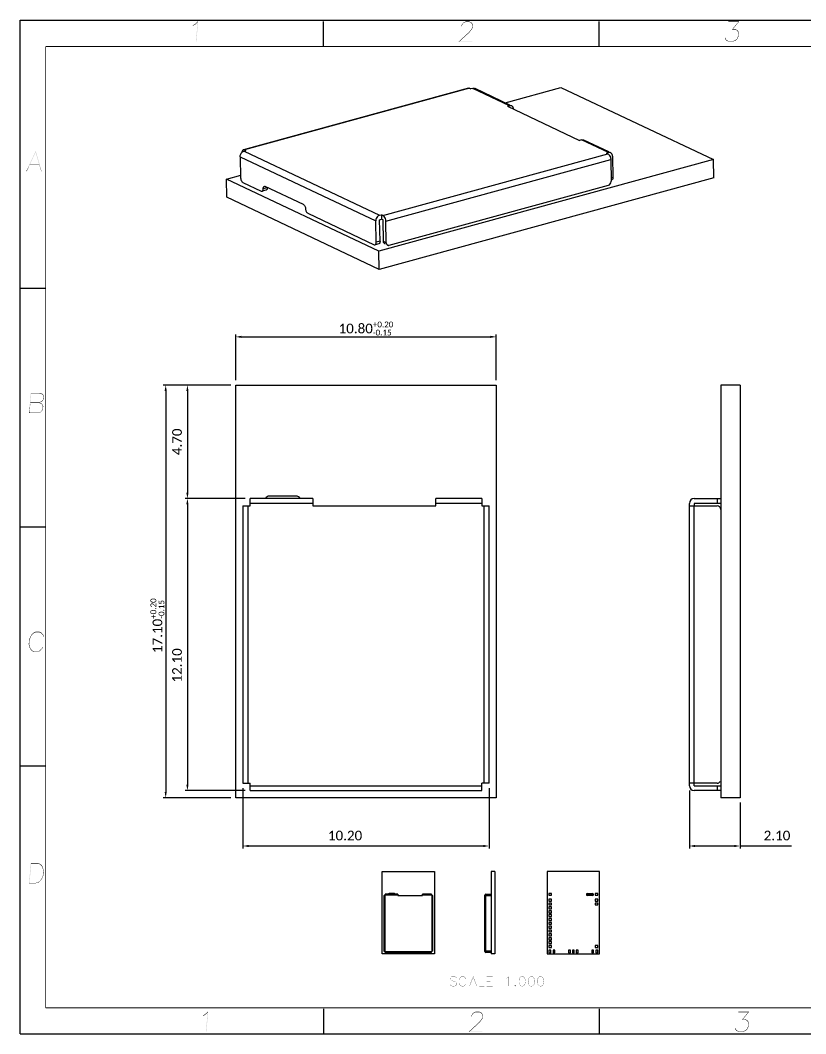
# Model space of a CAD drawing. Header units: millimetres. Extents: x 0 to 297, y 0 to 210.
# Drawn here: x 0 to 162.8, y 0 to 210 of the extents above; entities that cross this region are included whole.
import ezdxf

# ---------------------------------------------------------------- set-up
doc = ezdxf.new("R2010")
doc.units = ezdxf.units.MM
doc.header["$LTSCALE"] = 16.335
doc.header["$PDMODE"] = 3
doc.header["$PDSIZE"] = 0.3125
doc.layers.get('0').update_dxf_attribs({"linetype": 'CONTINUOUS'})
doc.layers.get('Defpoints').update_dxf_attribs({"linetype": 'CONTINUOUS'})
doc.layers.add('INTFCLR_5', color=7, linetype='CONTINUOUS')
doc.styles.get("Standard").update_dxf_attribs({"font": 'romans__.ttf'})
doc.styles.add('型式1', font='calibril.ttf')
doc.dimstyles.new('DIMSTYLE_1', dxfattribs={"dimtxt": 2, "dimasz": 1.2, "dimexe": 0.5, "dimexo": 1, "dimgap": 0.5, "dimtad": 1, "dimlfac": 0.2, "dimzin": 0, "dimdsep": 46, "dimtxsty": 'Standard', "dimblk": '_FILLED', "dimblk1": '_FILLED', "dimblk2": '_FILLED', "dimcen": 0.09, "dimazin": 0, "dimtol": 1, "dimtp": 0.2, "dimtm": 0.15, "dimtfac": 0.6, "dimtofl": 0, "dimtmove": 0, "dimatfit": 3, "dimldrblk": '_FILLED', "dimfxl": 1, "dimtolj": 1, "dimtzin": 0, "dimarcsym": 0})
doc.dimstyles.new('DIMSTYLE_2', dxfattribs={"dimtxt": 2, "dimasz": 1.2, "dimexe": 0.5, "dimexo": 1, "dimgap": 0.5, "dimtad": 1, "dimlfac": 0.2, "dimzin": 0, "dimdsep": 46, "dimtxsty": 'Standard', "dimblk": '_FILLED', "dimblk1": '_FILLED', "dimblk2": '_FILLED', "dimcen": 0.09, "dimazin": 0, "dimtp": 0.01, "dimtm": 0.01, "dimtfac": 1, "dimtofl": 0, "dimtmove": 0, "dimatfit": 3, "dimldrblk": '_FILLED', "dimfxl": 1, "dimtolj": 1, "dimtzin": 0, "dimarcsym": 0})
doc.dimstyles.new('DIMSTYLE_3', dxfattribs={"dimtxt": 2, "dimasz": 1.2, "dimexe": 0.5, "dimexo": 1, "dimgap": 0.5, "dimtad": 1, "dimlfac": 0.2, "dimzin": 0, "dimdsep": 46, "dimtxsty": 'Standard', "dimblk": '_FILLED', "dimblk1": '_FILLED', "dimblk2": '_FILLED', "dimcen": 0.09, "dimazin": 0, "dimtol": 1, "dimtp": 0.15, "dimtm": 0.15, "dimtfac": 1, "dimtofl": 0, "dimtmove": 0, "dimatfit": 3, "dimldrblk": '_FILLED', "dimfxl": 1, "dimtolj": 1, "dimtzin": 0, "dimarcsym": 0})

# ---------------------------------------------------------------- blocks, each defined once
blk = doc.blocks.new('_FILLED')
at = {"color": 0, "linetype": 'ByBlock'}
blk.add_solid([(0, 0), (-1, 0.1875), (-1, -0.1875)], dxfattribs=at)
blk = doc.blocks.new('*D1')
at = {"color": 0, "linetype": 'Continuous', "lineweight": -2}
for p, q in [((43.64, 134.4), (29.64, 134.4)), ((30.14, 133.2), (30.14, 50.1)), ((43.64, 48.9), (29.64, 48.9))]:
    blk.add_line(p, q, dxfattribs=at)
at = {"layer": 'Defpoints', "color": 0, "linetype": 'Continuous'}
for p in [(44.64, 134.4), (30.14, 48.9), (44.64, 48.9)]:
    blk.add_point(p, dxfattribs=at)
at = {"color": 0, "linetype": 'Continuous', "lineweight": -2, "xscale": 1.2, "yscale": 1.2, "zscale": 1.2}
for p, rotation in [((30.14, 134.4), 90), ((30.14, 48.9), 270)]:
    blk.add_blockref('_FILLED', p, dxfattribs=dict(at, rotation=rotation))
at = {"color": 0, "linetype": 'Continuous', "insert": (26.98, 84.55), "char_height": 2, "attachment_point": 2, "rotation": 90, "line_spacing_factor": 0.9, "style": '型式1'}
blk.add_mtext('\\A1;17.10{\\H1.200000;\\S+0.20^ -0.15;}', dxfattribs=at)
blk = doc.blocks.new('*D2')
at = {"color": 0, "linetype": 'Continuous', "lineweight": -2}
for p, q in [((44.64, 135.4), (44.64, 144.9)), ((45.84, 144.4), (97.44, 144.4)), ((98.64, 135.4), (98.64, 144.9))]:
    blk.add_line(p, q, dxfattribs=at)
at = {"layer": 'Defpoints', "color": 0, "linetype": 'Continuous'}
for p in [(98.64, 144.4), (44.64, 134.4), (98.64, 134.4)]:
    blk.add_point(p, dxfattribs=at)
at = {"color": 0, "linetype": 'Continuous', "lineweight": -2, "xscale": 1.2, "yscale": 1.2, "zscale": 1.2, "rotation": 180}
blk.add_blockref('_FILLED', (44.64, 144.4), dxfattribs=at)
at = {"color": 0, "linetype": 'Continuous', "lineweight": -2, "xscale": 1.2, "yscale": 1.2, "zscale": 1.2}
blk.add_blockref('_FILLED', (98.64, 144.4), dxfattribs=at)
at = {"color": 0, "linetype": 'Continuous', "insert": (71.64, 147.57), "char_height": 2, "attachment_point": 2, "line_spacing_factor": 0.9, "style": '型式1'}
blk.add_mtext('\\A1;10.80{\\H1.200000;\\S+0.20^ -0.15;}', dxfattribs=at)
blk = doc.blocks.new('*D4')
at = {"color": 0, "linetype": 'Continuous', "lineweight": -2}
for p, q in [((43.64, 134.4), (34.14, 134.4)), ((34.64, 133.2), (34.64, 112.1)), ((46.64, 110.9), (34.14, 110.9))]:
    blk.add_line(p, q, dxfattribs=at)
at = {"layer": 'Defpoints', "color": 0, "linetype": 'Continuous'}
for p in [(44.64, 134.4), (34.64, 110.9), (47.64, 110.9)]:
    blk.add_point(p, dxfattribs=at)
at = {"color": 0, "linetype": 'Continuous', "lineweight": -2, "xscale": 1.2, "yscale": 1.2, "zscale": 1.2}
for p, rotation in [((34.64, 134.4), 90), ((34.64, 110.9), 270)]:
    blk.add_blockref('_FILLED', p, dxfattribs=dict(at, rotation=rotation))
at = {"color": 0, "linetype": 'Continuous', "insert": (31.48, 122.65), "char_height": 2, "attachment_point": 2, "rotation": 90, "line_spacing_factor": 0.9, "style": '型式1'}
blk.add_mtext('\\A1;4.70', dxfattribs=at)
blk = doc.blocks.new('*D5')
at = {"color": 0, "linetype": 'Continuous', "lineweight": -2}
for p, q in [((46.64, 110.9), (34.14, 110.9)), ((34.64, 109.7), (34.64, 51.6)), ((46.64, 50.4), (34.14, 50.4))]:
    blk.add_line(p, q, dxfattribs=at)
at = {"layer": 'Defpoints', "color": 0, "linetype": 'Continuous'}
for p in [(47.64, 110.9), (34.64, 50.4), (47.64, 50.4)]:
    blk.add_point(p, dxfattribs=at)
at = {"color": 0, "linetype": 'Continuous', "lineweight": -2, "xscale": 1.2, "yscale": 1.2, "zscale": 1.2}
for p, rotation in [((34.64, 110.9), 90), ((34.64, 50.4), 270)]:
    blk.add_blockref('_FILLED', p, dxfattribs=dict(at, rotation=rotation))
at = {"color": 0, "linetype": 'Continuous', "insert": (31.48, 76.32), "char_height": 2, "attachment_point": 2, "rotation": 90, "line_spacing_factor": 0.9, "style": '型式1'}
blk.add_mtext('\\A1;12.10', dxfattribs=at)
blk = doc.blocks.new('*D6')
at = {"color": 0, "linetype": 'Continuous', "lineweight": -2}
for p, q in [((138.66, 50.4), (138.66, 38.4)), ((149.16, 47.9), (149.16, 38.4)), ((139.86, 38.9), (147.96, 38.9)), ((149.16, 38.9), (159.81, 38.9))]:
    blk.add_line(p, q, dxfattribs=at)
at = {"layer": 'Defpoints', "color": 0, "linetype": 'Continuous'}
for p in [(138.66, 51.4), (149.16, 48.9), (138.66, 38.9)]:
    blk.add_point(p, dxfattribs=at)
at = {"color": 0, "linetype": 'Continuous', "lineweight": -2, "xscale": 1.2, "yscale": 1.2, "zscale": 1.2, "rotation": 180}
blk.add_blockref('_FILLED', (138.66, 38.9), dxfattribs=at)
at = {"color": 0, "linetype": 'Continuous', "lineweight": -2, "xscale": 1.2, "yscale": 1.2, "zscale": 1.2}
blk.add_blockref('_FILLED', (149.16, 38.9), dxfattribs=at)
at = {"color": 0, "linetype": 'Continuous', "insert": (154.06, 42.07), "char_height": 2, "attachment_point": 1, "line_spacing_factor": 0.9, "style": '型式1'}
blk.add_mtext('\\A1;2.10', dxfattribs=at)
blk = doc.blocks.new('*D7')
at = {"color": 0, "linetype": 'Continuous', "lineweight": -2}
for p, q in [((46.14, 50.9), (46.14, 38.4)), ((97.14, 50.9), (97.14, 38.4)), ((47.34, 38.9), (95.94, 38.9))]:
    blk.add_line(p, q, dxfattribs=at)
at = {"layer": 'Defpoints', "color": 0, "linetype": 'Continuous'}
for p in [(46.14, 51.9), (97.14, 51.9), (97.14, 38.9)]:
    blk.add_point(p, dxfattribs=at)
at = {"color": 0, "linetype": 'Continuous', "lineweight": -2, "xscale": 1.2, "yscale": 1.2, "zscale": 1.2, "rotation": 180}
blk.add_blockref('_FILLED', (46.14, 38.9), dxfattribs=at)
at = {"color": 0, "linetype": 'Continuous', "lineweight": -2, "xscale": 1.2, "yscale": 1.2, "zscale": 1.2}
blk.add_blockref('_FILLED', (97.14, 38.9), dxfattribs=at)
at = {"color": 0, "linetype": 'Continuous', "insert": (67.31, 42.07), "char_height": 2, "attachment_point": 2, "line_spacing_factor": 0.9, "style": '型式1'}
blk.add_mtext('\\A1;10.20', dxfattribs=at)

msp = doc.modelspace()

# ---------------------------------------------------------------- linework, layer by layer
at = {"color": 7, "linetype": 'Continuous'}
for p, q in [((0, 0), (0, 210)), ((0, 210), (297, 210)), ((62.827, 204.558), (62.827, 209.751)), ((119.942, 204.558), (119.942, 209.751)), ((92.86, 195.939), (46.241, 183.168)), ((92.861, 195.939), (93.105, 195.909)), ((93.105, 195.909), (93.398, 195.771)), ((93.803, 195.882), (93.398, 195.771)), ((101.479, 192.428), (94.251, 195.851)), ((100.466, 192.908), (112.037, 196.078)), ((112.037, 196.078), (143.63, 181.12)), ((101.409, 192.281), (101.004, 192.17)), ((101.004, 192.17), (115.922, 185.106)), ((116.328, 185.217), (115.922, 185.106)), ((121.96, 182.731), (116.775, 185.186)), ((46.374, 182.888), (46.779, 183)), ((46.486, 183.138), (46.779, 183)), ((45.582, 181.732), (45.674, 177.291)), ((143.63, 181.12), (74.31, 162.129)), ((121.886, 182.585), (121.48, 182.474)), ((121.773, 182.336), (121.48, 182.474)), ((122.377, 181.124), (122.469, 176.684)), ((122.716, 181.873), (122.807, 177.432)), ((143.707, 177.38), (143.63, 181.12)), ((42.717, 177.088), (45.709, 177.907)), ((42.794, 173.348), (42.717, 177.088)), ((74.31, 162.129), (42.717, 177.088)), ((143.707, 177.38), (74.387, 158.39)), ((46.127, 176.382), (49.93, 174.582)), ((49.93, 174.582), (50.113, 174.56)), ((50.924, 174.781), (50.113, 174.559)), ((50.595, 175.59), (50.778, 175.568)), ((58.677, 171.829), (50.778, 175.568)), ((76.472, 163.378), (121.875, 175.816)), ((74.387, 158.39), (42.794, 173.348)), ((59.583, 170.011), (73.332, 163.501)), ((73.756, 163.995), (73.665, 168.435)), ((74.456, 169.592), (74.861, 169.703)), ((74.475, 168.657), (74.881, 168.768)), ((74.567, 164.217), (74.475, 168.657)), ((74.861, 169.703), (74.881, 168.768)), ((75.154, 169.565), (74.861, 169.703)), ((75.173, 168.63), (74.881, 168.768)), ((75.265, 164.189), (75.173, 168.63)), ((75.85, 163.912), (75.758, 168.353)), ((73.332, 163.501), (73.515, 163.479)), ((74.326, 163.701), (73.515, 163.479)), ((74.387, 158.39), (74.31, 162.129)), ((75.705, 163.606), (75.552, 163.678)), ((5.266, 154.454), (0, 154.454)), ((44.644, 48.899), (44.644, 134.399)), ((44.644, 134.399), (98.644, 134.399)), ((98.644, 134.399), (98.644, 48.899)), ((145.158, 134.399), (145.158, 48.899)), ((149.158, 134.399), (145.158, 134.399)), ((149.158, 134.399), (149.158, 48.899)), ((57.144, 111.399), (51.644, 111.399)), ((46.144, 109.399), (46.144, 51.899)), ((46.144, 109.399), (47.644, 109.399)), ((47.644, 109.399), (47.644, 110.899)), ((60.644, 110.899), (47.644, 110.899)), ((60.644, 110.899), (60.644, 109.399)), ((60.644, 109.399), (86.144, 109.399)), ((86.144, 109.399), (86.144, 110.899)), ((95.644, 110.899), (86.144, 110.899)), ((95.644, 110.899), (95.644, 109.399)), ((95.644, 109.399), (97.144, 109.399)), ((97.144, 51.899), (97.144, 109.399)), ((138.658, 51.399), (138.658, 109.899)), ((138.658, 109.399), (144.408, 109.399)), ((139.658, 110.899), (145.057, 110.899)), ((139.658, 109.899), (139.658, 109.399)), ((145.158, 109.899), (139.658, 109.899)), ((5.266, 104.953), (0, 104.953)), ((5.266, 55.452), (0, 55.452)), ((46.144, 51.899), (47.644, 51.899)), ((47.644, 50.399), (47.644, 51.899)), ((97.144, 51.899), (95.644, 51.899)), ((95.644, 50.399), (95.644, 51.899)), ((144.408, 51.899), (138.658, 51.899)), ((139.658, 51.399), (139.658, 51.899)), ((139.658, 51.399), (145.057, 51.399)), ((98.644, 48.899), (44.644, 48.899)), ((47.644, 50.399), (95.644, 50.399)), ((145.158, 50.399), (139.658, 50.399)), ((149.158, 48.899), (145.158, 48.899)), ((75.032, 16.531), (75.032, 33.631)), ((75.032, 33.631), (85.832, 33.631)), ((85.832, 33.631), (85.832, 16.531)), ((97.556, 33.631), (97.556, 16.531)), ((98.356, 33.631), (97.556, 33.631)), ((98.356, 33.631), (98.356, 16.531)), ((109.215, 33.631), (109.215, 16.531)), ((120.015, 33.631), (109.215, 33.631)), ((120.015, 16.531), (120.015, 33.631)), ((75.332, 28.631), (75.332, 17.131)), ((75.332, 28.631), (75.632, 28.631)), ((75.632, 28.631), (75.632, 28.931)), ((78.232, 28.931), (75.632, 28.931)), ((77.532, 29.031), (76.432, 29.031)), ((78.232, 28.931), (78.232, 28.631)), ((78.232, 28.631), (83.332, 28.631)), ((83.332, 28.631), (83.332, 28.931)), ((85.232, 28.931), (83.332, 28.931)), ((85.232, 28.931), (85.232, 28.631)), ((85.232, 28.631), (85.532, 28.631)), ((85.532, 17.131), (85.532, 28.631)), ((96.256, 17.031), (96.256, 28.731)), ((96.256, 28.631), (97.406, 28.631)), ((96.456, 28.931), (97.536, 28.931)), ((96.456, 28.731), (96.456, 28.631)), ((97.556, 28.731), (96.456, 28.731)), ((117.395, 28.731), (117.34, 28.731)), ((117.342, 28.931), (117.395, 28.931)), ((117.415, 28.931), (117.415, 28.731)), ((117.415, 28.931), (118.715, 28.931)), ((117.415, 28.731), (118.715, 28.731)), ((117.515, 29.031), (118.615, 29.031)), ((118.615, 28.631), (117.515, 28.631)), ((118.715, 28.931), (118.715, 28.731)), ((118.735, 28.931), (118.79, 28.931)), ((118.788, 28.731), (118.735, 28.731)), ((75.332, 17.131), (75.632, 17.131)), ((75.632, 16.831), (75.632, 17.131)), ((75.632, 16.831), (85.232, 16.831)), ((85.532, 17.131), (85.232, 17.131)), ((85.232, 16.831), (85.232, 17.131)), ((97.406, 17.131), (96.256, 17.131)), ((96.456, 17.031), (96.456, 17.131)), ((96.456, 17.031), (97.536, 17.031)), ((97.556, 16.831), (96.456, 16.831)), ((85.832, 16.531), (75.032, 16.531)), ((98.356, 16.531), (97.556, 16.531)), ((109.215, 16.531), (120.015, 16.531)), ((62.827, 5.192), (62.827, 0)), ((119.942, 5.192), (119.942, 0)), ((0, 0), (297, 0))]:
    msp.add_line(p, q, dxfattribs=at)
at = {"color": 9, "linetype": 'Continuous'}
for p, q in [((93.105, 195.909), (46.486, 183.138)), ((101.409, 192.281), (93.803, 195.882)), ((121.886, 182.585), (116.328, 185.217)), ((46.374, 182.888), (74.456, 169.592)), ((45.582, 181.732), (73.665, 168.435)), ((75.154, 169.565), (121.773, 182.336)), ((75.758, 168.353), (122.377, 181.124)), ((122.807, 177.432), (122.452, 177.335)), ((51.165, 175.297), (50.354, 175.075)), ((74.567, 164.217), (73.756, 163.995)), ((75.85, 163.912), (75.265, 164.189)), ((47.144, 109.399), (47.144, 51.899)), ((60.644, 109.899), (47.644, 109.899)), ((95.644, 109.899), (86.144, 109.899)), ((96.144, 51.899), (96.144, 109.399)), ((139.658, 51.899), (139.658, 109.399)), ((144.408, 110.899), (144.408, 109.899)), ((47.644, 51.399), (95.644, 51.399)), ((144.408, 51.399), (144.408, 50.399)), ((75.532, 28.631), (75.532, 17.131)), ((78.232, 28.731), (75.632, 28.731)), ((85.232, 28.731), (83.332, 28.731)), ((85.332, 17.131), (85.332, 28.631)), ((96.456, 17.131), (96.456, 28.631)), ((97.406, 28.931), (97.406, 28.731)), ((117.565, 28.931), (117.565, 28.731)), ((118.565, 28.931), (118.565, 28.731)), ((75.632, 17.031), (85.232, 17.031)), ((97.406, 17.031), (97.406, 16.831))]:
    msp.add_line(p, q, dxfattribs=at)
at = {"color": 7, "linetype": 'Continuous', "const_width": 0.2}
for points in [[(5.266, 5.348), (5.266, 204.558)], [(5.266, 204.558), (291.734, 204.558)], [(291.734, 5.348), (5.266, 5.348)]]:
    msp.add_lwpolyline(points, dxfattribs=at)
at = {"color": 7, "linetype": 'Continuous'}
for centre, radius, start, end in [((51.644, 110.399), 1, 90, 150), ((57.144, 110.399), 1, 30, 90), ((139.658, 109.899), 1, 90, 180), ((144.408, 108.649), 0.75, 0, 90), ((139.658, 51.399), 1, 180, 270), ((144.408, 52.649), 0.75, 270, 330), ((76.432, 28.831), 0.2, 90, 150), ((77.532, 28.831), 0.2, 30, 90), ((96.456, 28.731), 0.2, 90, 180), ((97.406, 28.481), 0.15, 0, 90), ((117.515, 28.831), 0.2, 90, 270), ((118.615, 28.831), 0.2, 270, 90), ((96.456, 17.031), 0.2, 180, 270), ((97.406, 17.281), 0.15, 270, 330)]:
    msp.add_arc(centre, radius, start, end, dxfattribs=at)
for points, knots in [([(93.803, 195.882), (93.878, 195.902), (94.032, 195.92), (94.184, 195.883), (94.251, 195.851)], [0, 0, 0, 0, 0.5116339, 1, 1, 1, 1]), ([(101.856, 192.25), (101.789, 192.281), (101.638, 192.319), (101.484, 192.301), (101.409, 192.281)], [0, 0, 0, 0, 0.4883661, 1, 1, 1, 1]), ([(102.239, 191.568), (102.238, 191.643), (102.219, 191.788), (102.143, 191.986), (102.021, 192.148), (101.913, 192.223), (101.856, 192.25)], [0, 0, 0, 0, 0.2722447, 0.5290486, 0.7693281, 1, 1, 1, 1]), ([(116.328, 185.217), (116.403, 185.238), (116.557, 185.255), (116.708, 185.218), (116.775, 185.186)], [0, 0, 0, 0, 0.5116339, 1, 1, 1, 1]), ([(45.989, 182.911), (45.981, 182.889), (45.948, 182.796), (45.931, 182.697), (45.925, 182.621)], [0, 0, 0, 0, 0.2317954, 1, 1, 1, 1]), ([(45.971, 182.652), (45.986, 182.666), (46.046, 182.721), (46.113, 182.768), (46.165, 182.799)], [0, 0, 0, 0, 0.2554178, 1, 1, 1, 1]), ([(46.241, 183.167), (46.187, 183.153), (46.077, 183.082), (46.015, 182.972), (45.989, 182.911)], [0, 0, 0, 0, 0.4585506, 1, 1, 1, 1]), ([(46.165, 182.799), (46.182, 182.809), (46.248, 182.845), (46.319, 182.874), (46.374, 182.888)], [0, 0, 0, 0, 0.2580911, 1, 1, 1, 1]), ([(46.402, 183.168), (46.389, 183.171), (46.336, 183.181), (46.28, 183.178), (46.241, 183.167)], [0, 0, 0, 0, 0.2602474, 1, 1, 1, 1]), ([(46.486, 183.138), (46.479, 183.141), (46.452, 183.153), (46.424, 183.163), (46.402, 183.168)], [0, 0, 0, 0, 0.2578757, 1, 1, 1, 1]), ([(45.582, 181.732), (45.579, 181.9), (45.651, 182.244), (45.847, 182.534), (45.971, 182.652)], [0, 0, 0, 0, 0.4969841, 1, 1, 1, 1]), ([(121.773, 182.336), (121.828, 182.31), (121.938, 182.231), (122.135, 182.005), (122.238, 181.786), (122.289, 181.629)], [0, 0, 0, 0, 0.2051894, 0.4457683, 1, 1, 1, 1]), ([(122.333, 182.554), (122.266, 182.586), (122.115, 182.623), (121.961, 182.606), (121.886, 182.585)], [0, 0, 0, 0, 0.4883661, 1, 1, 1, 1]), ([(122.289, 181.629), (122.303, 181.587), (122.35, 181.422), (122.375, 181.251), (122.377, 181.124)], [0, 0, 0, 0, 0.2556025, 1, 1, 1, 1]), ([(122.598, 182.31), (122.566, 182.363), (122.489, 182.46), (122.387, 182.529), (122.333, 182.554)], [0, 0, 0, 0, 0.5091238, 1, 1, 1, 1]), ([(122.716, 181.873), (122.715, 181.913), (122.703, 182.064), (122.655, 182.214), (122.598, 182.31)], [0, 0, 0, 0, 0.2622439, 1, 1, 1, 1]), ([(45.674, 177.291), (45.674, 177.26), (45.682, 177.132), (45.709, 177.005), (45.74, 176.913)], [0, 0, 0, 0, 0.2412352, 1, 1, 1, 1]), ([(45.74, 176.913), (45.75, 176.882), (45.792, 176.765), (45.851, 176.654), (45.905, 176.58)], [0, 0, 0, 0, 0.2613199, 1, 1, 1, 1]), ([(45.905, 176.58), (45.922, 176.557), (45.984, 176.48), (46.062, 176.413), (46.127, 176.382)], [0, 0, 0, 0, 0.279905, 1, 1, 1, 1]), ([(121.875, 175.816), (122.027, 175.857), (122.308, 176.071), (122.44, 176.389), (122.462, 176.559)], [0, 0, 0, 0, 0.479537, 1, 1, 1, 1]), ([(122.807, 177.432), (122.809, 177.37), (122.801, 177.252), (122.757, 177.093), (122.681, 176.973), (122.605, 176.927), (122.567, 176.917)], [0, 0, 0, 0, 0.3098896, 0.5806391, 0.8058102, 1, 1, 1, 1]), ([(50.113, 174.56), (50.14, 174.567), (50.194, 174.593), (50.285, 174.69), (50.321, 174.793), (50.336, 174.864)], [0, 0, 0, 0, 0.2117346, 0.4421639, 1, 1, 1, 1]), ([(50.336, 174.864), (50.339, 174.881), (50.351, 174.95), (50.355, 175.021), (50.354, 175.075)], [0, 0, 0, 0, 0.2384323, 1, 1, 1, 1]), ([(50.354, 175.075), (50.353, 175.138), (50.36, 175.255), (50.404, 175.414), (50.481, 175.534), (50.557, 175.58), (50.595, 175.59)], [0, 0, 0, 0, 0.3098896, 0.5806391, 0.8058102, 1, 1, 1, 1]), ([(51.165, 175.297), (51.166, 175.234), (51.158, 175.117), (51.115, 174.958), (51.038, 174.838), (50.962, 174.792), (50.924, 174.782)], [0, 0, 0, 0, 0.3098896, 0.5806391, 0.8058102, 1, 1, 1, 1]), ([(58.677, 171.829), (58.741, 171.798), (58.866, 171.691), (59.004, 171.473), (59.1, 171.207), (59.128, 171.015), (59.13, 170.92)], [0, 0, 0, 0, 0.2036081, 0.4531757, 0.7284931, 1, 1, 1, 1]), ([(59.13, 170.92), (59.132, 170.824), (59.16, 170.632), (59.255, 170.367), (59.394, 170.149), (59.518, 170.042), (59.583, 170.011)], [0, 0, 0, 0, 0.2715069, 0.5468243, 0.7963919, 1, 1, 1, 1]), ([(74.053, 169.356), (73.929, 169.238), (73.734, 168.947), (73.661, 168.604), (73.665, 168.435)], [0, 0, 0, 0, 0.5030159, 1, 1, 1, 1]), ([(74.456, 169.592), (74.42, 169.582), (74.272, 169.53), (74.14, 169.438), (74.053, 169.356)], [0, 0, 0, 0, 0.2367787, 1, 1, 1, 1]), ([(75.229, 169.521), (75.223, 169.525), (75.199, 169.541), (75.173, 169.555), (75.154, 169.565)], [0, 0, 0, 0, 0.2588936, 1, 1, 1, 1]), ([(75.402, 169.361), (75.389, 169.377), (75.336, 169.436), (75.277, 169.489), (75.229, 169.521)], [0, 0, 0, 0, 0.2669906, 1, 1, 1, 1]), ([(75.758, 168.353), (75.754, 168.538), (75.684, 168.898), (75.515, 169.226), (75.402, 169.361)], [0, 0, 0, 0, 0.513361, 1, 1, 1, 1]), ([(73.738, 163.784), (73.741, 163.801), (73.753, 163.87), (73.757, 163.941), (73.756, 163.995)], [0, 0, 0, 0, 0.2384323, 1, 1, 1, 1]), ([(74.515, 163.894), (74.496, 163.848), (74.449, 163.765), (74.367, 163.712), (74.326, 163.701)], [0, 0, 0, 0, 0.5414494, 1, 1, 1, 1]), ([(74.567, 164.217), (74.567, 164.187), (74.565, 164.078), (74.545, 163.968), (74.515, 163.894)], [0, 0, 0, 0, 0.2716255, 1, 1, 1, 1]), ([(75.307, 163.959), (75.3, 163.977), (75.277, 164.051), (75.266, 164.13), (75.265, 164.189)], [0, 0, 0, 0, 0.2431562, 1, 1, 1, 1]), ([(75.552, 163.678), (75.532, 163.687), (75.453, 163.732), (75.389, 163.802), (75.353, 163.861)], [0, 0, 0, 0, 0.2456751, 1, 1, 1, 1]), ([(75.85, 163.912), (75.85, 163.882), (75.859, 163.769), (75.895, 163.656), (75.939, 163.584)], [0, 0, 0, 0, 0.2622439, 1, 1, 1, 1]), ([(73.515, 163.479), (73.542, 163.486), (73.596, 163.513), (73.687, 163.61), (73.723, 163.712), (73.738, 163.784)], [0, 0, 0, 0, 0.2117346, 0.4421639, 1, 1, 1, 1]), ([(75.939, 163.584), (75.951, 163.564), (76.002, 163.489), (76.076, 163.43), (76.137, 163.401)], [0, 0, 0, 0, 0.259304, 1, 1, 1, 1]), ([(76.137, 163.401), (76.187, 163.377), (76.301, 163.349), (76.416, 163.362), (76.472, 163.378)], [0, 0, 0, 0, 0.4883661, 1, 1, 1, 1])]:
    msp.add_open_spline(points, degree=3, knots=knots, dxfattribs=at)
for points in [[(122.462, 176.559), (122.467, 176.6), (122.47, 176.642), (122.469, 176.684)], [(75.353, 163.861), (75.335, 163.892), (75.319, 163.925), (75.307, 163.959)]]:
    msp.add_open_spline(points, degree=3, dxfattribs=at)
for points in [[(36.203, 209.065), (35.748, 208.947), (36.152, 209.154)], [(35.748, 208.947), (36.203, 209.065), (35.77, 208.858)], [(36.856, 209.747), (36.751, 209.569), (36.152, 209.154)], [(36.856, 209.747), (36.152, 209.154), (36.796, 209.747)], [(36.152, 209.154), (36.751, 209.569), (36.203, 209.065)], [(36.404, 205.597), (36.751, 209.569), (36.856, 209.747)], [(36.404, 205.597), (36.856, 209.747), (36.492, 205.597)], [(91.494, 208.887), (91.389, 208.709), (91.407, 208.917)], [(91.389, 208.709), (91.494, 208.887), (91.478, 208.709)], [(91.705, 209.273), (91.407, 208.917), (91.651, 209.332)], [(91.407, 208.917), (91.705, 209.273), (91.494, 208.887)], [(91.899, 209.45), (91.651, 209.332), (91.877, 209.539)], [(91.651, 209.332), (91.899, 209.45), (91.705, 209.273)], [(92.3, 209.628), (91.877, 209.539), (92.28, 209.747)], [(91.877, 209.539), (92.3, 209.628), (91.899, 209.45)], [(92.28, 209.747), (93.081, 209.747), (92.3, 209.628)], [(93.07, 209.628), (92.3, 209.628), (93.081, 209.747)], [(93.561, 208.117), (93.04, 207.583), (93.474, 208.146)], [(93.04, 207.583), (93.561, 208.117), (93.123, 207.524)], [(93.07, 209.628), (93.081, 209.747), (93.478, 209.539)], [(93.478, 209.539), (93.41, 209.45), (93.07, 209.628)], [(93.41, 209.45), (93.478, 209.539), (93.667, 209.332)], [(93.667, 209.332), (93.573, 209.273), (93.41, 209.45)], [(93.802, 208.502), (93.474, 208.146), (93.715, 208.532)], [(93.474, 208.146), (93.802, 208.502), (93.561, 208.117)], [(93.573, 209.273), (93.667, 209.332), (93.838, 208.917)], [(93.838, 208.917), (93.747, 208.887), (93.573, 209.273)], [(93.715, 208.532), (93.747, 208.887), (93.838, 208.917)], [(93.715, 208.532), (93.838, 208.917), (93.802, 208.502)], [(148.979, 209.747), (146.745, 209.628), (146.756, 209.747)], [(148.791, 209.628), (146.745, 209.628), (148.979, 209.747)], [(147.685, 208.176), (147.5, 208.087), (148.791, 209.628)], [(147.685, 208.176), (148.189, 208.176), (147.5, 208.087)], [(148.152, 208.087), (147.5, 208.087), (148.189, 208.176)], [(148.791, 209.628), (148.979, 209.747), (147.685, 208.176)], [(148.152, 208.087), (148.189, 208.176), (148.586, 207.968)], [(148.586, 207.968), (148.519, 207.879), (148.152, 208.087)], [(148.519, 207.879), (148.586, 207.968), (148.775, 207.761)], [(93.123, 207.524), (90.847, 205.567), (93.04, 207.583)], [(93.123, 207.524), (91.06, 205.627), (90.847, 205.567)], [(146.013, 206.338), (146.107, 206.397), (146.281, 206.012)], [(146.281, 206.012), (146.186, 205.953), (146.013, 206.338)], [(146.186, 205.953), (146.281, 206.012), (146.443, 205.834)], [(146.443, 205.834), (146.376, 205.745), (146.186, 205.953)], [(146.376, 205.745), (146.443, 205.834), (146.988, 205.627)], [(148.184, 205.745), (147.551, 205.627), (148.133, 205.834)], [(148.635, 206.16), (148.133, 205.834), (148.549, 206.19)], [(148.133, 205.834), (148.635, 206.16), (148.184, 205.745)], [(148.775, 207.761), (148.681, 207.702), (148.519, 207.879)], [(148.865, 206.753), (148.549, 206.19), (148.779, 206.783)], [(148.549, 206.19), (148.865, 206.753), (148.635, 206.16)], [(148.681, 207.702), (148.775, 207.761), (148.901, 207.168)], [(148.901, 207.168), (148.81, 207.138), (148.681, 207.702)], [(148.779, 206.783), (148.81, 207.138), (148.901, 207.168)], [(148.779, 206.783), (148.901, 207.168), (148.865, 206.753)], [(91.06, 205.627), (93.698, 205.627), (90.847, 205.567)], [(90.847, 205.567), (93.698, 205.627), (93.693, 205.567)], [(146.988, 205.627), (146.953, 205.567), (146.376, 205.745)], [(146.988, 205.627), (147.551, 205.627), (146.953, 205.567)], [(147.576, 205.567), (146.953, 205.567), (147.551, 205.627)], [(147.551, 205.627), (148.184, 205.745), (147.576, 205.567)], [(3.225, 182.827), (3.179, 182.65), (1.234, 178.707)], [(3.225, 182.827), (1.234, 178.707), (3.165, 182.827)], [(3.932, 180.071), (3.179, 182.65), (3.225, 182.827)], [(3.932, 180.071), (3.225, 182.827), (4.435, 178.707)], [(3.179, 182.65), (1.975, 180.071), (1.234, 178.707)], [(1.975, 180.071), (1.938, 179.982), (1.234, 178.707)], [(1.234, 178.707), (1.938, 179.982), (1.32, 178.677)], [(1.975, 180.071), (3.932, 180.071), (1.938, 179.982)], [(3.954, 179.982), (1.938, 179.982), (3.932, 180.071)], [(4.435, 178.707), (3.954, 179.982), (3.932, 180.071)], [(4.435, 178.707), (4.373, 178.677), (3.954, 179.982)], [(2.266, 132.681), (1.821, 128.62), (2.187, 132.8)], [(2.266, 132.681), (2.102, 130.814), (1.821, 128.62)], [(2.187, 132.8), (3.995, 132.8), (2.266, 132.681)], [(3.955, 132.681), (2.266, 132.681), (3.995, 132.8)], [(3.955, 132.681), (3.995, 132.8), (4.57, 132.592)], [(4.57, 132.592), (4.532, 132.503), (3.955, 132.681)], [(4.532, 132.503), (4.57, 132.592), (4.759, 132.385)], [(4.759, 132.385), (4.695, 132.326), (4.532, 132.503)], [(4.695, 132.326), (4.759, 132.385), (4.93, 131.97)], [(4.93, 131.97), (4.839, 131.94), (4.695, 132.326)], [(2.102, 130.814), (2.094, 130.725), (1.821, 128.62)], [(2.094, 130.725), (1.915, 128.68), (1.821, 128.62)], [(3.792, 130.814), (3.937, 130.784), (2.094, 130.725)], [(2.102, 130.814), (3.792, 130.814), (2.094, 130.725)], [(3.784, 130.725), (2.094, 130.725), (3.937, 130.784)], [(3.784, 130.725), (3.937, 130.784), (4.399, 130.636)], [(4.399, 130.636), (4.361, 130.547), (3.784, 130.725)], [(4.425, 130.932), (3.792, 130.814), (4.403, 131.021)], [(3.792, 130.814), (4.425, 130.932), (3.937, 130.784)], [(4.361, 130.547), (4.399, 130.636), (4.588, 130.428)], [(4.588, 130.428), (4.524, 130.369), (4.361, 130.547)], [(4.65, 131.14), (4.403, 131.021), (4.596, 131.199)], [(4.403, 131.021), (4.65, 131.14), (4.425, 130.932)], [(4.524, 130.369), (4.588, 130.428), (4.759, 130.013)], [(4.759, 130.013), (4.668, 129.984), (4.524, 130.369)], [(4.894, 131.555), (4.596, 131.199), (4.808, 131.585)], [(4.596, 131.199), (4.894, 131.555), (4.65, 131.14)], [(4.808, 131.585), (4.839, 131.94), (4.93, 131.97)], [(4.808, 131.585), (4.93, 131.97), (4.894, 131.555)], [(1.915, 128.68), (3.605, 128.68), (1.821, 128.62)], [(3.63, 128.62), (1.821, 128.62), (3.605, 128.68)], [(4.238, 128.798), (3.605, 128.68), (4.214, 128.857)], [(3.605, 128.68), (4.238, 128.798), (3.63, 128.62)], [(4.464, 129.006), (4.214, 128.857), (4.41, 129.065)], [(4.214, 128.857), (4.464, 129.006), (4.238, 128.798)], [(4.707, 129.421), (4.41, 129.065), (4.618, 129.421)], [(4.41, 129.065), (4.707, 129.421), (4.464, 129.006)], [(4.618, 129.421), (4.668, 129.984), (4.759, 130.013)], [(4.618, 129.421), (4.759, 130.013), (4.707, 129.421)], [(2.185, 82.261), (1.839, 81.698), (2.099, 82.291)], [(1.839, 81.698), (2.185, 82.261), (1.926, 81.669)], [(2.394, 82.617), (2.099, 82.291), (2.34, 82.676)], [(2.099, 82.291), (2.394, 82.617), (2.185, 82.261)], [(2.813, 83.002), (2.34, 82.676), (2.762, 83.091)], [(2.34, 82.676), (2.813, 83.002), (2.394, 82.617)], [(3.214, 83.18), (2.762, 83.091), (3.195, 83.299)], [(2.762, 83.091), (3.214, 83.18), (2.813, 83.002)], [(3.195, 83.299), (3.995, 83.299), (3.214, 83.18)], [(3.955, 83.18), (3.214, 83.18), (3.995, 83.299)], [(3.955, 83.18), (3.995, 83.299), (4.392, 83.091)], [(4.392, 83.091), (4.325, 83.002), (3.955, 83.18)], [(4.325, 83.002), (4.392, 83.091), (4.741, 82.676)], [(4.741, 82.676), (4.677, 82.617), (4.325, 83.002)], [(4.677, 82.617), (4.741, 82.676), (4.915, 82.291)], [(4.915, 82.291), (4.821, 82.232), (4.677, 82.617)], [(1.926, 81.669), (1.751, 80.69), (1.839, 81.698)], [(1.926, 81.669), (1.843, 80.72), (1.751, 80.69)], [(1.751, 80.69), (1.843, 80.72), (1.998, 80.127)], [(1.998, 80.127), (1.907, 80.097), (1.751, 80.69)], [(1.907, 80.097), (1.998, 80.127), (2.145, 79.771)], [(2.145, 79.771), (2.081, 79.712), (1.907, 80.097)], [(4.723, 80.097), (4.428, 79.771), (4.637, 80.127)], [(4.428, 79.771), (4.723, 80.097), (4.482, 79.712)], [(2.081, 79.712), (2.145, 79.771), (2.497, 79.386)], [(2.497, 79.386), (2.43, 79.297), (2.081, 79.712)], [(2.43, 79.297), (2.497, 79.386), (2.864, 79.179)], [(2.864, 79.179), (2.829, 79.119), (2.43, 79.297)], [(2.864, 79.179), (3.605, 79.179), (2.829, 79.119)], [(3.63, 79.119), (2.829, 79.119), (3.605, 79.179)], [(4.06, 79.297), (3.605, 79.179), (4.009, 79.386)], [(3.605, 79.179), (4.06, 79.297), (3.63, 79.119)], [(4.482, 79.712), (4.009, 79.386), (4.428, 79.771)], [(4.009, 79.386), (4.482, 79.712), (4.06, 79.297)], [(2.266, 35.259), (1.821, 31.198), (2.187, 35.378)], [(2.266, 35.259), (1.915, 31.257), (1.821, 31.198)], [(2.187, 35.378), (3.61, 35.378), (2.266, 35.259)], [(3.57, 35.259), (2.266, 35.259), (3.61, 35.378)], [(3.57, 35.259), (3.61, 35.378), (4.185, 35.17)], [(4.185, 35.17), (4.117, 35.081), (3.57, 35.259)], [(4.117, 35.081), (4.185, 35.17), (4.563, 34.755)], [(4.563, 34.755), (4.469, 34.696), (4.117, 35.081)], [(4.469, 34.696), (4.563, 34.755), (4.707, 34.37)], [(4.707, 34.37), (4.643, 34.311), (4.469, 34.696)], [(4.643, 34.311), (4.707, 34.37), (4.863, 33.777)], [(4.863, 33.777), (4.772, 33.747), (4.643, 34.311)], [(4.686, 32.769), (4.772, 33.747), (4.863, 33.777)], [(4.686, 32.769), (4.863, 33.777), (4.775, 32.769)], [(4.304, 31.791), (3.799, 31.435), (4.218, 31.821)], [(3.799, 31.435), (4.304, 31.791), (3.853, 31.376)], [(4.515, 32.176), (4.218, 31.821), (4.459, 32.206)], [(4.218, 31.821), (4.515, 32.176), (4.304, 31.791)], [(4.775, 32.769), (4.459, 32.206), (4.686, 32.769)], [(4.459, 32.206), (4.775, 32.769), (4.515, 32.176)], [(1.915, 31.257), (3.22, 31.257), (1.821, 31.198)], [(3.244, 31.198), (1.821, 31.198), (3.22, 31.257)], [(3.853, 31.376), (3.22, 31.257), (3.799, 31.435)], [(3.22, 31.257), (3.853, 31.376), (3.244, 31.198)], [(38.932, 4.572), (38.828, 4.394), (38.228, 3.979)], [(38.932, 4.572), (38.228, 3.979), (38.873, 4.572)], [(38.228, 3.979), (38.828, 4.394), (38.28, 3.89)], [(38.48, 0.422), (38.828, 4.394), (38.932, 4.572)], [(38.48, 0.422), (38.932, 4.572), (38.569, 0.422)], [(93.976, 4.276), (93.728, 4.157), (93.954, 4.365)], [(93.728, 4.157), (93.976, 4.276), (93.782, 4.098)], [(94.376, 4.454), (93.954, 4.365), (94.357, 4.572)], [(93.954, 4.365), (94.376, 4.454), (93.976, 4.276)], [(94.357, 4.572), (95.158, 4.572), (94.376, 4.454)], [(95.147, 4.454), (94.376, 4.454), (95.158, 4.572)], [(95.147, 4.454), (95.158, 4.572), (95.554, 4.365)], [(95.554, 4.365), (95.487, 4.276), (95.147, 4.454)], [(95.487, 4.276), (95.554, 4.365), (95.744, 4.157)], [(95.744, 4.157), (95.65, 4.098), (95.487, 4.276)], [(151.056, 4.572), (148.822, 4.454), (148.832, 4.572)], [(150.867, 4.454), (148.822, 4.454), (151.056, 4.572)], [(149.762, 3.001), (149.577, 2.912), (150.867, 4.454)], [(150.867, 4.454), (151.056, 4.572), (149.762, 3.001)], [(38.28, 3.89), (37.825, 3.772), (38.228, 3.979)], [(37.825, 3.772), (38.28, 3.89), (37.847, 3.683)], [(95.2, 2.349), (92.924, 0.393), (95.116, 2.408)], [(95.2, 2.349), (93.137, 0.452), (92.924, 0.393)], [(93.571, 3.713), (93.466, 3.535), (93.484, 3.742)], [(93.466, 3.535), (93.571, 3.713), (93.555, 3.535)], [(93.782, 4.098), (93.484, 3.742), (93.728, 4.157)], [(93.484, 3.742), (93.782, 4.098), (93.571, 3.713)], [(95.637, 2.942), (95.116, 2.408), (95.551, 2.972)], [(95.116, 2.408), (95.637, 2.942), (95.2, 2.349)], [(95.879, 3.327), (95.551, 2.972), (95.792, 3.357)], [(95.551, 2.972), (95.879, 3.327), (95.637, 2.942)], [(95.65, 4.098), (95.744, 4.157), (95.915, 3.742)], [(95.915, 3.742), (95.823, 3.713), (95.65, 4.098)], [(95.792, 3.357), (95.823, 3.713), (95.915, 3.742)], [(95.792, 3.357), (95.915, 3.742), (95.879, 3.327)], [(149.762, 3.001), (150.266, 3.001), (149.577, 2.912)], [(150.229, 2.912), (149.577, 2.912), (150.266, 3.001)], [(150.229, 2.912), (150.266, 3.001), (150.663, 2.794)], [(150.663, 2.794), (150.596, 2.705), (150.229, 2.912)], [(150.596, 2.705), (150.663, 2.794), (150.852, 2.586)], [(150.852, 2.586), (150.758, 2.527), (150.596, 2.705)], [(150.758, 2.527), (150.852, 2.586), (150.978, 1.993)], [(150.978, 1.993), (150.887, 1.964), (150.758, 2.527)], [(93.137, 0.452), (95.775, 0.452), (92.924, 0.393)], [(92.924, 0.393), (95.775, 0.452), (95.77, 0.393)], [(148.09, 1.163), (148.184, 1.223), (148.357, 0.837)], [(148.357, 0.837), (148.263, 0.778), (148.09, 1.163)], [(148.263, 0.778), (148.357, 0.837), (148.52, 0.659)], [(148.52, 0.659), (148.453, 0.57), (148.263, 0.778)], [(148.453, 0.57), (148.52, 0.659), (149.065, 0.452)], [(149.065, 0.452), (149.03, 0.393), (148.453, 0.57)], [(149.065, 0.452), (149.628, 0.452), (149.03, 0.393)], [(149.653, 0.393), (149.03, 0.393), (149.628, 0.452)], [(150.261, 0.57), (149.628, 0.452), (150.209, 0.659)], [(149.628, 0.452), (150.261, 0.57), (149.653, 0.393)], [(150.712, 0.985), (150.209, 0.659), (150.626, 1.015)], [(150.209, 0.659), (150.712, 0.985), (150.261, 0.57)], [(150.942, 1.578), (150.626, 1.015), (150.856, 1.608)], [(150.626, 1.015), (150.942, 1.578), (150.712, 0.985)], [(150.856, 1.608), (150.887, 1.964), (150.978, 1.993)], [(150.856, 1.608), (150.978, 1.993), (150.942, 1.578)]]:
    msp.add_solid(points, dxfattribs=at)
at = {"color": 3, "linetype": 'Continuous'}
for points in [[(89.288, 11.718), (89.074, 11.561), (89.274, 11.761)], [(89.074, 11.561), (89.288, 11.718), (89.116, 11.546)], [(89.116, 11.546), (89.074, 11.361), (89.074, 11.561)], [(89.074, 11.361), (89.116, 11.546), (89.116, 11.361)], [(89.116, 11.361), (89.174, 11.161), (89.074, 11.361)], [(89.116, 11.361), (89.202, 11.189), (89.174, 11.161)], [(89.174, 11.161), (89.202, 11.189), (89.288, 11.103)], [(89.288, 11.103), (89.274, 11.061), (89.174, 11.161)], [(89.559, 11.803), (89.274, 11.761), (89.559, 11.861)], [(89.274, 11.761), (89.559, 11.803), (89.288, 11.718)], [(89.274, 11.061), (89.288, 11.103), (89.474, 11.003)], [(89.474, 11.003), (89.459, 10.961), (89.274, 11.061)], [(89.459, 10.961), (89.474, 11.003), (90.045, 10.818)], [(90.045, 10.818), (90.031, 10.775), (89.459, 10.961)], [(89.559, 11.861), (89.945, 11.861), (89.559, 11.803)], [(89.931, 11.803), (89.559, 11.803), (89.945, 11.861)], [(89.931, 11.803), (89.945, 11.861), (90.231, 11.761)], [(90.231, 11.761), (90.216, 11.718), (89.931, 11.803)], [(90.031, 10.775), (90.045, 10.818), (90.231, 10.718)], [(90.231, 10.718), (90.202, 10.689), (90.031, 10.775)], [(90.202, 10.689), (90.231, 10.718), (90.331, 10.618)], [(90.331, 10.618), (90.302, 10.603), (90.202, 10.689)], [(90.216, 11.718), (90.231, 11.761), (90.431, 11.561)], [(90.431, 11.561), (90.388, 11.532), (90.216, 11.718)], [(90.302, 10.603), (90.331, 10.618), (90.431, 10.432)], [(90.431, 10.432), (90.388, 10.418), (90.302, 10.603)], [(91.031, 11.361), (90.888, 11.089), (90.988, 11.375)], [(90.888, 11.089), (91.031, 11.361), (90.931, 11.075)], [(90.931, 11.075), (90.888, 10.603), (90.888, 11.089)], [(90.931, 11.075), (90.931, 10.618), (90.888, 10.603)], [(90.888, 10.603), (90.931, 10.618), (91.031, 10.332)], [(91.031, 10.332), (90.988, 10.318), (90.888, 10.603)], [(91.116, 11.532), (90.988, 11.375), (91.088, 11.561)], [(90.988, 11.375), (91.116, 11.532), (91.031, 11.361)], [(91.302, 11.718), (91.088, 11.561), (91.274, 11.761)], [(91.088, 11.561), (91.302, 11.718), (91.116, 11.532)], [(91.488, 11.803), (91.274, 11.761), (91.474, 11.861)], [(91.274, 11.761), (91.488, 11.803), (91.302, 11.718)], [(91.474, 11.861), (91.859, 11.861), (91.488, 11.803)], [(91.845, 11.803), (91.488, 11.803), (91.859, 11.861)], [(91.845, 11.803), (91.859, 11.861), (92.059, 11.761)], [(92.059, 11.761), (92.031, 11.718), (91.845, 11.803)], [(92.031, 11.718), (92.059, 11.761), (92.245, 11.561)], [(92.245, 11.561), (92.216, 11.532), (92.031, 11.718)], [(92.216, 11.532), (92.245, 11.561), (92.345, 11.375)], [(92.345, 11.375), (92.302, 11.346), (92.216, 11.532)], [(93.874, 11.861), (93.859, 11.775), (93.088, 9.875)], [(93.874, 11.861), (93.088, 9.875), (93.845, 11.861)], [(93.859, 11.775), (93.388, 10.532), (93.088, 9.875)], [(93.388, 10.532), (93.374, 10.489), (93.088, 9.875)], [(93.388, 10.532), (94.331, 10.532), (93.374, 10.489)], [(94.345, 10.489), (93.374, 10.489), (94.331, 10.532)], [(94.331, 10.532), (93.859, 11.775), (93.874, 11.861)], [(94.331, 10.532), (93.874, 11.861), (94.631, 9.875)], [(94.631, 9.875), (94.345, 10.489), (94.331, 10.532)], [(95.145, 11.832), (95.145, 9.875), (95.102, 9.846)], [(95.145, 11.832), (95.102, 9.846), (95.102, 11.832)], [(96.645, 11.861), (97.888, 11.861), (96.688, 11.803)], [(96.688, 11.803), (96.645, 9.846), (96.645, 11.861)], [(96.688, 11.803), (96.688, 10.918), (96.645, 9.846)], [(96.688, 10.918), (96.688, 10.875), (96.645, 9.846)], [(96.688, 10.875), (96.688, 9.875), (96.645, 9.846)], [(96.688, 11.803), (97.888, 11.861), (97.888, 11.803)], [(96.688, 10.875), (97.416, 10.918), (97.416, 10.875)], [(96.688, 10.918), (97.416, 10.918), (96.688, 10.875)], [(100.936, 11.532), (100.722, 11.475), (100.907, 11.575)], [(100.722, 11.475), (100.936, 11.532), (100.736, 11.432)], [(101.222, 11.861), (101.179, 11.775), (100.907, 11.575)], [(101.222, 11.861), (100.907, 11.575), (101.193, 11.861)], [(100.907, 11.575), (101.179, 11.775), (100.936, 11.532)], [(101.179, 9.861), (101.179, 11.775), (101.222, 11.861)], [(101.179, 9.861), (101.222, 11.861), (101.222, 9.861)], [(103.465, 11.446), (103.322, 10.989), (103.422, 11.461)], [(103.322, 10.989), (103.465, 11.446), (103.365, 10.975)], [(103.365, 10.975), (103.322, 10.703), (103.322, 10.989)], [(103.322, 10.703), (103.365, 10.975), (103.365, 10.703)], [(103.365, 10.703), (103.422, 10.232), (103.322, 10.703)], [(103.422, 10.232), (103.365, 10.703), (103.465, 10.232)], [(103.636, 11.718), (103.422, 11.461), (103.622, 11.761)], [(103.422, 11.461), (103.636, 11.718), (103.465, 11.446)], [(104.107, 11.861), (103.907, 11.803), (103.622, 11.761)], [(104.107, 11.861), (103.622, 11.761), (103.907, 11.861)], [(103.622, 11.761), (103.907, 11.803), (103.636, 11.718)], [(104.093, 11.803), (103.907, 11.803), (104.107, 11.861)], [(104.093, 11.803), (104.107, 11.861), (104.393, 11.761)], [(104.393, 11.761), (104.365, 11.718), (104.093, 11.803)], [(104.365, 11.718), (104.393, 11.761), (104.593, 11.461)], [(104.593, 11.461), (104.55, 11.446), (104.365, 11.718)], [(104.55, 11.446), (104.593, 11.461), (104.679, 10.989)], [(104.679, 10.989), (104.636, 10.975), (104.55, 11.446)], [(104.679, 10.703), (104.55, 10.232), (104.636, 10.703)], [(104.55, 10.232), (104.679, 10.703), (104.593, 10.232)], [(104.636, 10.703), (104.636, 10.975), (104.679, 10.989)], [(104.636, 10.703), (104.679, 10.989), (104.679, 10.703)], [(105.379, 11.446), (105.236, 10.989), (105.336, 11.461)], [(105.236, 10.989), (105.379, 11.446), (105.279, 10.975)], [(105.279, 10.975), (105.236, 10.703), (105.236, 10.989)], [(105.236, 10.703), (105.279, 10.975), (105.279, 10.703)], [(105.279, 10.703), (105.336, 10.232), (105.236, 10.703)], [(105.336, 10.232), (105.279, 10.703), (105.379, 10.232)], [(105.55, 11.718), (105.336, 11.461), (105.536, 11.761)], [(105.336, 11.461), (105.55, 11.718), (105.379, 11.446)], [(106.022, 11.861), (105.822, 11.803), (105.536, 11.761)], [(106.022, 11.861), (105.536, 11.761), (105.822, 11.861)], [(105.536, 11.761), (105.822, 11.803), (105.55, 11.718)], [(106.007, 11.803), (105.822, 11.803), (106.022, 11.861)], [(106.007, 11.803), (106.022, 11.861), (106.307, 11.761)], [(106.307, 11.761), (106.279, 11.718), (106.007, 11.803)], [(106.279, 11.718), (106.307, 11.761), (106.507, 11.461)], [(106.507, 11.461), (106.465, 11.446), (106.279, 11.718)], [(106.465, 11.446), (106.507, 11.461), (106.593, 10.989)], [(106.593, 10.989), (106.55, 10.975), (106.465, 11.446)], [(106.593, 10.703), (106.465, 10.232), (106.55, 10.703)], [(106.465, 10.232), (106.593, 10.703), (106.507, 10.232)], [(106.55, 10.703), (106.55, 10.975), (106.593, 10.989)], [(106.55, 10.703), (106.593, 10.989), (106.593, 10.703)], [(107.293, 11.446), (107.15, 10.989), (107.25, 11.461)], [(107.15, 10.989), (107.293, 11.446), (107.193, 10.975)], [(107.193, 10.975), (107.15, 10.703), (107.15, 10.989)], [(107.15, 10.703), (107.193, 10.975), (107.193, 10.703)], [(107.193, 10.703), (107.25, 10.232), (107.15, 10.703)], [(107.25, 10.232), (107.193, 10.703), (107.293, 10.232)], [(107.465, 11.718), (107.25, 11.461), (107.45, 11.761)], [(107.25, 11.461), (107.465, 11.718), (107.293, 11.446)], [(107.936, 11.861), (107.736, 11.803), (107.45, 11.761)], [(107.936, 11.861), (107.45, 11.761), (107.736, 11.861)], [(107.45, 11.761), (107.736, 11.803), (107.465, 11.718)], [(107.922, 11.803), (107.736, 11.803), (107.936, 11.861)], [(107.922, 11.803), (107.936, 11.861), (108.222, 11.761)], [(108.222, 11.761), (108.193, 11.718), (107.922, 11.803)], [(108.193, 11.718), (108.222, 11.761), (108.422, 11.461)], [(108.422, 11.461), (108.379, 11.446), (108.193, 11.718)], [(108.379, 11.446), (108.422, 11.461), (108.507, 10.989)], [(108.507, 10.989), (108.465, 10.975), (108.379, 11.446)], [(108.507, 10.703), (108.379, 10.232), (108.465, 10.703)], [(108.379, 10.232), (108.507, 10.703), (108.422, 10.232)], [(108.465, 10.703), (108.465, 10.975), (108.507, 10.989)], [(108.465, 10.703), (108.507, 10.989), (108.507, 10.703)], [(89.074, 10.118), (89.102, 10.161), (89.288, 9.975)], [(89.288, 9.975), (89.274, 9.932), (89.074, 10.118)], [(89.274, 9.932), (89.288, 9.975), (89.559, 9.875)], [(89.559, 9.875), (89.559, 9.846), (89.274, 9.932)], [(89.559, 9.875), (89.931, 9.875), (89.559, 9.846)], [(89.945, 9.846), (89.559, 9.846), (89.931, 9.875)], [(90.231, 9.932), (89.931, 9.875), (90.216, 9.975)], [(89.931, 9.875), (90.231, 9.932), (89.945, 9.846)], [(90.431, 10.132), (90.216, 9.975), (90.388, 10.146)], [(90.216, 9.975), (90.431, 10.132), (90.231, 9.932)], [(90.388, 10.146), (90.388, 10.418), (90.431, 10.432)], [(90.388, 10.146), (90.431, 10.432), (90.431, 10.132)], [(90.988, 10.318), (91.031, 10.332), (91.116, 10.161)], [(91.116, 10.161), (91.088, 10.132), (90.988, 10.318)], [(91.088, 10.132), (91.116, 10.161), (91.302, 9.975)], [(91.302, 9.975), (91.274, 9.932), (91.088, 10.132)], [(91.274, 9.932), (91.302, 9.975), (91.488, 9.875)], [(91.488, 9.875), (91.474, 9.846), (91.274, 9.932)], [(91.488, 9.875), (91.845, 9.875), (91.474, 9.846)], [(91.859, 9.846), (91.474, 9.846), (91.845, 9.875)], [(92.059, 9.932), (91.845, 9.875), (92.031, 9.975)], [(91.845, 9.875), (92.059, 9.932), (91.859, 9.846)], [(92.245, 10.132), (92.031, 9.975), (92.216, 10.161)], [(92.031, 9.975), (92.245, 10.132), (92.059, 9.932)], [(92.345, 10.318), (92.216, 10.161), (92.302, 10.332)], [(92.216, 10.161), (92.345, 10.318), (92.245, 10.132)], [(93.088, 9.875), (93.374, 10.489), (93.131, 9.861)], [(94.631, 9.875), (94.602, 9.861), (94.345, 10.489)], [(95.145, 9.875), (96.159, 9.875), (95.102, 9.846)], [(95.102, 9.846), (96.159, 9.875), (96.159, 9.846)], [(96.688, 9.875), (97.888, 9.875), (96.645, 9.846)], [(96.645, 9.846), (97.888, 9.875), (97.888, 9.846)], [(102.422, 9.946), (102.55, 10.075), (102.679, 9.946)], [(102.679, 9.946), (102.55, 9.832), (102.422, 9.946)], [(103.465, 10.232), (103.622, 9.932), (103.422, 10.232)], [(103.465, 10.232), (103.636, 9.961), (103.622, 9.932)], [(103.622, 9.932), (103.636, 9.961), (103.907, 9.875)], [(103.907, 9.875), (103.907, 9.846), (103.622, 9.932)], [(103.907, 9.875), (104.093, 9.875), (103.907, 9.846)], [(104.107, 9.846), (103.907, 9.846), (104.093, 9.875)], [(104.393, 9.932), (104.093, 9.875), (104.365, 9.961)], [(104.093, 9.875), (104.393, 9.932), (104.107, 9.846)], [(104.593, 10.232), (104.365, 9.961), (104.55, 10.232)], [(104.365, 9.961), (104.593, 10.232), (104.393, 9.932)], [(105.379, 10.232), (105.536, 9.932), (105.336, 10.232)], [(105.379, 10.232), (105.55, 9.961), (105.536, 9.932)], [(105.536, 9.932), (105.55, 9.961), (105.822, 9.875)], [(105.822, 9.875), (105.822, 9.846), (105.536, 9.932)], [(105.822, 9.875), (106.007, 9.875), (105.822, 9.846)], [(106.022, 9.846), (105.822, 9.846), (106.007, 9.875)], [(106.307, 9.932), (106.007, 9.875), (106.279, 9.961)], [(106.007, 9.875), (106.307, 9.932), (106.022, 9.846)], [(106.507, 10.232), (106.279, 9.961), (106.465, 10.232)], [(106.279, 9.961), (106.507, 10.232), (106.307, 9.932)], [(107.293, 10.232), (107.45, 9.932), (107.25, 10.232)], [(107.293, 10.232), (107.465, 9.961), (107.45, 9.932)], [(107.45, 9.932), (107.465, 9.961), (107.736, 9.875)], [(107.736, 9.875), (107.736, 9.846), (107.45, 9.932)], [(107.736, 9.875), (107.922, 9.875), (107.736, 9.846)], [(107.936, 9.846), (107.736, 9.846), (107.922, 9.875)], [(108.222, 9.932), (107.922, 9.875), (108.193, 9.961)], [(107.922, 9.875), (108.222, 9.932), (107.936, 9.846)], [(108.422, 10.232), (108.193, 9.961), (108.379, 10.232)], [(108.193, 9.961), (108.422, 10.232), (108.222, 9.932)]]:
    msp.add_solid(points, dxfattribs=at)
at = {"layer": 'INTFCLR_5', "color": 7, "linetype": 'Continuous'}
for p, q in [((109.565, 29.081), (109.565, 28.681)), ((110.065, 29.081), (109.565, 29.081)), ((109.565, 28.681), (110.065, 28.681)), ((109.565, 27.881), (109.565, 27.481)), ((110.065, 27.881), (109.565, 27.881)), ((109.565, 27.481), (110.065, 27.481)), ((110.065, 28.681), (110.065, 29.081)), ((110.065, 27.481), (110.065, 27.881)), ((119.665, 29.081), (119.165, 29.081)), ((119.165, 29.081), (119.165, 28.681)), ((119.165, 28.681), (119.665, 28.681)), ((119.665, 27.881), (119.165, 27.881)), ((119.165, 27.881), (119.165, 27.481)), ((119.165, 27.481), (119.665, 27.481)), ((119.665, 28.681), (119.665, 29.081)), ((119.665, 27.481), (119.665, 27.881)), ((109.565, 27.081), (109.565, 26.681)), ((110.065, 27.081), (109.565, 27.081)), ((109.565, 26.681), (110.065, 26.681)), ((109.565, 26.281), (109.565, 25.881)), ((110.065, 26.281), (109.565, 26.281)), ((109.565, 25.881), (110.065, 25.881)), ((109.565, 25.481), (109.565, 25.081)), ((110.065, 25.481), (109.565, 25.481)), ((110.065, 26.681), (110.065, 27.081)), ((110.065, 25.881), (110.065, 26.281)), ((110.065, 25.081), (110.065, 25.481)), ((119.665, 27.081), (119.165, 27.081)), ((119.165, 27.081), (119.165, 26.681)), ((119.165, 26.681), (119.665, 26.681)), ((119.665, 26.681), (119.665, 27.081)), ((109.565, 25.081), (110.065, 25.081)), ((109.565, 24.681), (109.565, 24.281)), ((110.065, 24.681), (109.565, 24.681)), ((109.565, 24.281), (110.065, 24.281)), ((109.565, 23.881), (109.565, 23.481)), ((110.065, 23.881), (109.565, 23.881)), ((109.565, 23.481), (110.065, 23.481)), ((110.065, 24.281), (110.065, 24.681)), ((110.065, 23.481), (110.065, 23.881)), ((109.565, 23.081), (109.565, 22.681)), ((110.065, 23.081), (109.565, 23.081)), ((109.565, 22.681), (110.065, 22.681)), ((109.565, 22.281), (109.565, 21.881)), ((110.065, 22.281), (109.565, 22.281)), ((109.565, 21.881), (110.065, 21.881)), ((109.565, 21.481), (109.565, 21.081)), ((110.065, 21.481), (109.565, 21.481)), ((109.565, 21.081), (110.065, 21.081)), ((110.065, 22.681), (110.065, 23.081)), ((110.065, 21.881), (110.065, 22.281)), ((110.065, 21.081), (110.065, 21.481)), ((109.565, 20.681), (109.565, 20.281)), ((110.065, 20.681), (109.565, 20.681)), ((109.565, 20.281), (110.065, 20.281)), ((109.565, 19.881), (109.565, 19.481)), ((110.065, 19.881), (109.565, 19.881)), ((109.565, 19.481), (110.065, 19.481)), ((110.065, 19.081), (109.565, 19.081)), ((109.565, 19.081), (109.565, 18.681)), ((110.065, 20.281), (110.065, 20.681)), ((110.065, 19.481), (110.065, 19.881)), ((110.065, 18.681), (110.065, 19.081)), ((109.565, 18.681), (110.065, 18.681)), ((110.065, 18.281), (109.565, 18.281)), ((109.565, 18.281), (109.565, 17.881)), ((109.565, 17.881), (110.065, 17.881)), ((109.965, 17.281), (109.565, 17.281)), ((109.565, 17.281), (109.565, 16.781)), ((109.965, 16.781), (109.965, 17.281)), ((110.065, 17.881), (110.065, 18.281)), ((110.815, 17.281), (110.415, 17.281)), ((110.415, 17.281), (110.415, 16.781)), ((110.815, 16.781), (110.815, 17.281)), ((114.015, 17.281), (113.615, 17.281)), ((113.615, 17.281), (113.615, 16.781)), ((114.015, 16.781), (114.015, 17.281)), ((114.815, 17.281), (114.415, 17.281)), ((114.415, 17.281), (114.415, 16.781)), ((114.815, 16.781), (114.815, 17.281)), ((115.615, 17.281), (115.215, 17.281)), ((115.215, 17.281), (115.215, 16.781)), ((115.615, 16.781), (115.615, 17.281)), ((118.815, 17.281), (118.415, 17.281)), ((118.415, 17.281), (118.415, 16.781)), ((118.815, 16.781), (118.815, 17.281)), ((119.665, 18.281), (119.165, 18.281)), ((119.165, 18.281), (119.165, 17.881)), ((119.165, 17.881), (119.665, 17.881)), ((119.665, 17.281), (119.265, 17.281)), ((119.265, 17.281), (119.265, 16.781)), ((119.665, 17.881), (119.665, 18.281)), ((119.665, 16.781), (119.665, 17.281)), ((109.565, 16.781), (109.965, 16.781)), ((110.415, 16.781), (110.815, 16.781)), ((113.615, 16.781), (114.015, 16.781)), ((114.415, 16.781), (114.815, 16.781)), ((115.215, 16.781), (115.615, 16.781)), ((118.415, 16.781), (118.815, 16.781)), ((119.265, 16.781), (119.665, 16.781))]:
    msp.add_line(p, q, dxfattribs=at)

# ---------------------------------------------------------------- dimensions: what is measured, and where the dimension line sits
at = {"color": 2, "linetype": 'Continuous'}
for base, p1, p2, dimstyle, picture, middle in [((98.644, 144.399), (44.644, 134.399), (98.644, 134.399), 'DIMSTYLE_1', '*D2', (71.644, 144.399)), ((97.144, 38.899), (46.144, 51.899), (97.144, 51.899), 'DIMSTYLE_2', '*D7', (67.311, 38.899))]:
    dim = msp.add_linear_dim(base=base, p1=p1, p2=p2, dimstyle=dimstyle, override={"dimtxsty": '型式1'}, dxfattribs=at)
    dim.commit()
    dim.dimension.update_dxf_attribs({"geometry": picture, "text_midpoint": middle, "dimtype": 160})
for base, p1, p2, angle, dimstyle, override, picture, middle in [((30.144, 48.899), (44.644, 134.399), (44.644, 48.899), 270, 'DIMSTYLE_1', {"dimtxsty": '型式1'}, '*D1', (30.144, 84.545)), ((34.644, 110.899), (44.644, 134.399), (47.644, 110.899), 270, 'DIMSTYLE_3', {"dimgap": 0.5, "dimtxsty": '型式1', "dimtol": 0, "dimlim": 0}, '*D4', (34.644, 122.649)), ((34.644, 50.399), (47.644, 110.899), (47.644, 50.399), 270, 'DIMSTYLE_2', {"dimtxsty": '型式1'}, '*D5', (34.644, 76.315)), ((138.658, 38.899), (149.158, 48.899), (138.658, 51.399), 180, 'DIMSTYLE_1', {"dimgap": 0.5, "dimtxsty": '型式1', "dimtol": 0, "dimlim": 0}, '*D6', (156.686, 38.899))]:
    dim = msp.add_linear_dim(base=base, p1=p1, p2=p2, angle=angle, dimstyle=dimstyle, override=override, dxfattribs=at)
    dim.commit()
    dim.dimension.update_dxf_attribs({"geometry": picture, "text_midpoint": middle, "dimtype": 160})

doc.saveas('drawing.dxf')
